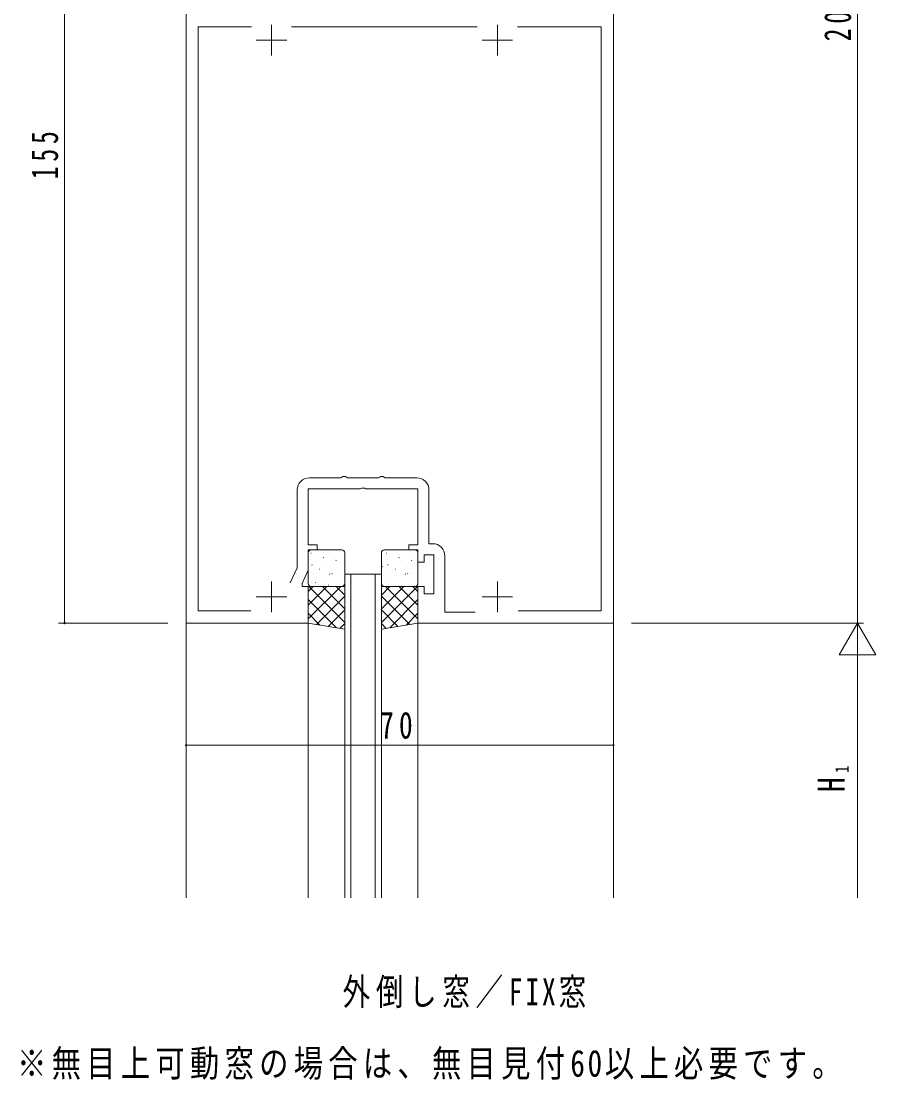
# Model space of a CAD drawing. Units: millimetres, scale not verified. Extents: x -567 to 567, y -403 to 403.
# Drawn here: x 200.2 to 340.2, y -1.3 to 172.1 of the extents above; entities that cross this region are included whole.
import ezdxf
from ezdxf.enums import TextEntityAlignment as Align

# ---------------------------------------------------------------- set-up
doc = ezdxf.new("R2010")
doc.units = ezdxf.units.MM
doc.header["$LTSCALE"] = 2
doc.layers.add('0-2_USER1', color=7, linetype='Continuous')
for name, color, linetype, lineweight in [('0-3_YKK_11', 7, 'Continuous', 18), ('0-4_YKK_12', 2, 'Continuous', 18), ('0-5_YKK_13', 4, 'Continuous', 18), ('0-6_YKK_D', 6, 'Continuous', 18)]:
    doc.layers.add(name, color=color, linetype=linetype, lineweight=lineweight)
doc.styles.add('ＭＳ ゴシック', font='')
doc.styles.get('ＭＳ ゴシック').set_extended_font_data('MS Gothic')

msp = doc.modelspace()

# ---------------------------------------------------------------- linework, layer by layer
at = {"layer": '0-3_YKK_11'}
for p, q in [((297.174, 273.516), (297.174, 73.516)), ((227.174, 73.516), (227.174, 228.516)), ((237.888, 171.216), (229.174, 171.216)), ((237.888, 171.216), (229.174, 171.216)), ((229.174, 171.216), (229.174, 75.516)), ((241.174, 171.516), (241.174, 166.516)), ((274.888, 171.216), (244.46, 171.216)), ((278.174, 171.516), (278.174, 166.516)), ((295.174, 171.216), (281.46, 171.216)), ((295.174, 75.516), (295.174, 171.216)), ((238.674, 169.016), (243.674, 169.016)), ((275.674, 169.016), (280.674, 169.016)), ((247.374, 97.316), (252.528, 97.316)), ((259.647, 97.416), (259.82, 97.316)), ((259.82, 97.316), (264.974, 97.316)), ((255.716, 95.516), (247.174, 95.516)), ((265.174, 95.516), (256.632, 95.516)), ((245.374, 82.56), (245.374, 95.316)), ((248.674, 86.316), (248.674, 85.516)), ((263.674, 85.516), (263.674, 86.316)), ((267.774, 84.716), (266.174, 84.716)), ((267.774, 78.316), (267.774, 84.716)), ((244.222, 80.09), (245.374, 82.56)), ((241.174, 80.316), (241.174, 75.316)), ((278.174, 80.316), (278.174, 75.316)), ((247.174, 79.516), (247.174, 73.516)), ((265.174, 73.516), (265.174, 79.516)), ((266.174, 78.316), (267.774, 78.316)), ((238.674, 77.816), (243.674, 77.816)), ((275.674, 77.816), (280.674, 77.816)), ((229.174, 75.516), (237.775, 75.516)), ((281.573, 75.516), (295.174, 75.516)), ((247.174, 73.516), (227.174, 73.516)), ((297.174, 73.516), (265.174, 73.516))]:
    msp.add_line(p, q, dxfattribs=at)
for points in [[(252.528, 97.316), (252.701, 97.416), (252.874, 97.516), (253.274, 97.516), (253.447, 97.416), (253.62, 97.316), (258.728, 97.316), (258.901, 97.416), (259.074, 97.516), (259.474, 97.516), (259.647, 97.416)], [(247.174, 95.516), (247.174, 86.316), (248.674, 86.316)], [(256.632, 95.516), (256.449, 95.636), (255.899, 95.636), (255.716, 95.516)], [(263.674, 86.316), (265.174, 86.316), (265.174, 95.516)], [(266.974, 95.316), (266.974, 86.516), (267.574, 86.516)], [(248.674, 85.516), (247.174, 85.516), (247.174, 82.161), (246.174, 80.016), (246.174, 79.516), (247.174, 79.516)], [(266.174, 84.716), (266.174, 83.516), (265.174, 83.516), (265.174, 85.516), (263.674, 85.516)], [(269.574, 84.516), (269.574, 75.316), (274.553, 75.316)], [(265.174, 79.516), (266.174, 79.516), (266.174, 78.316)]]:
    msp.add_lwpolyline(points, dxfattribs=at)
for centre, start, end in [((247.374, 95.316), 90.00001, 179.99999), ((264.974, 95.316), 0.00001, 89.99999), ((267.574, 84.516), 0.00001, 89.99999)]:
    msp.add_arc(centre, 2, start, end, dxfattribs=at)
at = {"layer": '0-4_YKK_12'}
for p, q in [((227.174, 28.516), (227.174, 318.516)), ((297.174, 28.516), (297.174, 318.516)), ((253.174, 81.516), (259.174, 81.516)), ((253.174, 81.516), (253.174, 28.516)), ((254.174, 81.516), (254.174, 28.516)), ((258.174, 81.516), (258.174, 28.516)), ((259.174, 81.516), (259.174, 28.516)), ((247.174, 28.516), (247.174, 73.516)), ((265.174, 28.516), (265.174, 73.516))]:
    msp.add_line(p, q, dxfattribs=at)
at = {"layer": '0-5_YKK_13'}
for p, q in [((247.174, 85.016), (247.174, 80.016)), ((252.674, 85.516), (247.674, 85.516)), ((253.174, 80.016), (253.174, 85.016)), ((259.174, 85.016), (259.174, 80.016)), ((264.674, 85.516), (259.674, 85.516)), ((265.174, 80.016), (265.174, 85.016)), ((247.618, 84.953), (247.662, 84.977)), ((249.643, 84.219), (249.687, 84.243)), ((249.957, 83.799), (249.963, 83.806)), ((251.719, 83.786), (251.763, 83.81)), ((260.018, 84.953), (260.062, 84.977)), ((262.043, 84.219), (262.087, 84.243)), ((262.357, 83.799), (262.363, 83.806)), ((264.119, 83.786), (264.163, 83.81)), ((247.81, 83.008), (247.857, 83.096)), ((247.982, 81.594), (247.988, 81.601)), ((249.052, 82.329), (249.096, 82.353)), ((250.7, 81.484), (250.746, 81.572)), ((251.076, 81.595), (251.12, 81.619)), ((251.743, 81.779), (251.749, 81.786)), ((259.375, 82.761), (259.419, 82.785)), ((260.21, 83.008), (260.257, 83.096)), ((260.382, 81.594), (260.388, 81.601)), ((261.452, 82.329), (261.496, 82.353)), ((263.1, 81.484), (263.146, 81.572)), ((263.476, 81.595), (263.52, 81.619)), ((264.143, 81.779), (264.149, 81.786)), ((248.409, 80.137), (248.452, 80.161)), ((253.153, 81.162), (253.174, 81.174)), ((260.809, 80.137), (260.852, 80.161)), ((247.174, 78.672), (248.018, 79.516)), ((247.174, 76.427), (250.263, 79.516)), ((247.174, 79.516), (253.174, 79.516)), ((247.174, 73.516), (247.174, 79.516)), ((247.174, 74.182), (252.508, 79.516)), ((253.174, 73.615), (247.272, 79.516)), ((247.674, 79.516), (252.674, 79.516)), ((253.174, 75.86), (249.517, 79.516)), ((249.801, 79.611), (249.808, 79.619)), ((250.485, 79.705), (250.529, 79.729)), ((253.174, 78.105), (251.762, 79.516)), ((253.174, 79.516), (253.174, 72.516)), ((259.174, 79.516), (259.174, 72.516)), ((259.174, 73.615), (265.076, 79.516)), ((259.174, 75.86), (262.831, 79.516)), ((265.174, 79.516), (259.174, 79.516)), ((259.174, 78.105), (260.586, 79.516)), ((259.674, 79.516), (264.674, 79.516)), ((265.174, 74.182), (259.84, 79.516)), ((265.174, 76.427), (262.085, 79.516)), ((262.201, 79.611), (262.208, 79.619)), ((262.885, 79.705), (262.929, 79.729)), ((265.174, 78.672), (264.33, 79.516)), ((265.174, 73.516), (265.174, 79.516)), ((251.798, 72.746), (247.174, 77.37)), ((248.528, 73.291), (253.174, 77.937)), ((263.82, 73.291), (259.174, 77.937)), ((260.55, 72.746), (265.174, 77.37)), ((249.104, 73.195), (247.174, 75.124)), ((250.452, 72.97), (253.174, 75.692)), ((261.896, 72.97), (259.174, 75.692)), ((263.244, 73.195), (265.174, 75.124)), ((253.174, 72.516), (247.174, 73.516)), ((252.376, 72.649), (253.174, 73.447)), ((259.174, 72.516), (265.174, 73.516)), ((259.972, 72.649), (259.174, 73.447))]:
    msp.add_line(p, q, dxfattribs=at)
for centre, start, end in [((247.674, 85.016), 90, 180), ((252.674, 85.016), 0, 90), ((259.674, 85.016), 90, 180), ((264.674, 85.016), 0, 90), ((247.674, 80.016), 180, 270), ((252.674, 80.016), 270, 0), ((259.674, 80.016), 180, 270), ((264.674, 80.016), 270, 0)]:
    msp.add_arc(centre, 0.5, start, end, dxfattribs=at)
at = {"layer": '0-6_YKK_D'}
for p, q in [((337.174, 273.516), (337.174, 73.516)), ((207.274, 228.516), (207.274, 73.516)), ((224.174, 73.516), (206.274, 73.516)), ((300.174, 73.516), (338.174, 73.516)), ((300.174, 73.516), (338.174, 73.516)), ((337.174, 73.516), (340.174, 68.32)), ((337.174, 73.516), (337.174, 63.124)), ((297.174, 71.516), (297.174, 52.516)), ((337.174, 67.516), (337.174, 28.516)), ((297.174, 53.516), (227.174, 53.516))]:
    msp.add_line(p, q, dxfattribs=at)
msp.add_lwpolyline([(337.174, 73.516), (334.174, 68.32), (340.174, 68.32)], dxfattribs=at)
for centre, start, end in [((207.274, 73.516), 90, 270), ((207.274, 73.516), 270, 90), ((227.174, 53.516), 0, 180), ((227.174, 53.516), 180, 0), ((297.174, 53.516), 0, 180), ((297.174, 53.516), 180, 0)]:
    msp.add_arc(centre, 0.106, start, end, dxfattribs=at)

# ---------------------------------------------------------------- texts
at = {"layer": '0-2_USER1', "char_height": 4.399, "attachment_point": 7, "style": 'ＭＳ ゴシック'}
for s, insert in [('\\T1.21;\\W0.75;外倒し窓／FIX窓', (252.83, 10.398)), ('\\T1.18;\\W0.8;※無目上可動窓の場合は、無目見付60以上必要です。', (199.497, -1.316))]:
    msp.add_mtext(s, dxfattribs=dict(at, insert=insert))
at = {"layer": '0-6_YKK_D', "color": 7, "style": 'ＭＳ ゴシック', "width": 0.8}
for s, height, p in [('1', 2.199, (336.374, 48.955)), ('H', 4.399, (336.374, 45.836))]:
    msp.add_text(s, height=height, rotation=90, dxfattribs=at).set_placement(p, align=Align.BOTTOM_LEFT)
at = {"layer": '0-6_YKK_D', "color": 7, "char_height": 4.399, "attachment_point": 7, "rotation": 90, "style": 'ＭＳ ゴシック'}
for s, insert in [('\\T1.38;\\W0.7;200', (336.174, 168.814)), ('\\T1.38;\\W0.7;155', (206.274, 146.216))]:
    msp.add_mtext(s, dxfattribs=dict(at, insert=insert))
at = {"layer": '0-6_YKK_D', "color": 7, "insert": (258.982, 54.516), "char_height": 4.399, "attachment_point": 7, "style": 'ＭＳ ゴシック'}
msp.add_mtext('\\T1.37;\\W0.75;70', dxfattribs=at)

doc.saveas('drawing.dxf')
